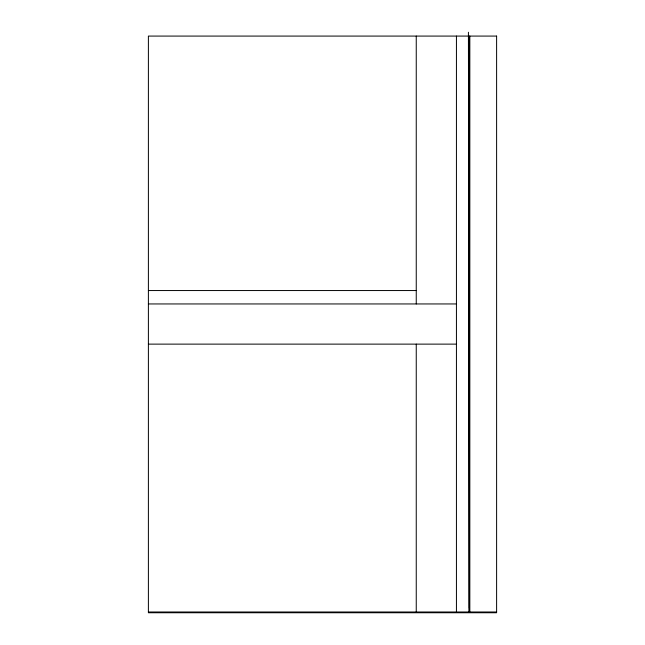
<?xml version="1.0" encoding="UTF-8"?>
<svg xmlns="http://www.w3.org/2000/svg" width="645" height="645" viewBox="0 0 645 645"><rect width="100%" height="100%" fill="white"/><g stroke="black" fill="none" stroke-linecap="round" stroke-linejoin="round"><path stroke-width="0.97" d="M148.39 290.548L416.251 290.548M148.39 303.948L456.434 303.948M148.39 344.124L456.434 344.124M148.39 611.992L496.61 611.992M468.423 32.25L469.358 608.162M469.826 36.08L469.826 611.992M468.891 36.08L468.891 611.992M456.434 36.08L456.434 611.992M416.251 36.08L416.251 303.948M416.251 344.124L416.251 611.992M496.61 36.08L148.39 36.08L148.39 612.75L496.61 612.75L496.61 36.08"/></g></svg>
